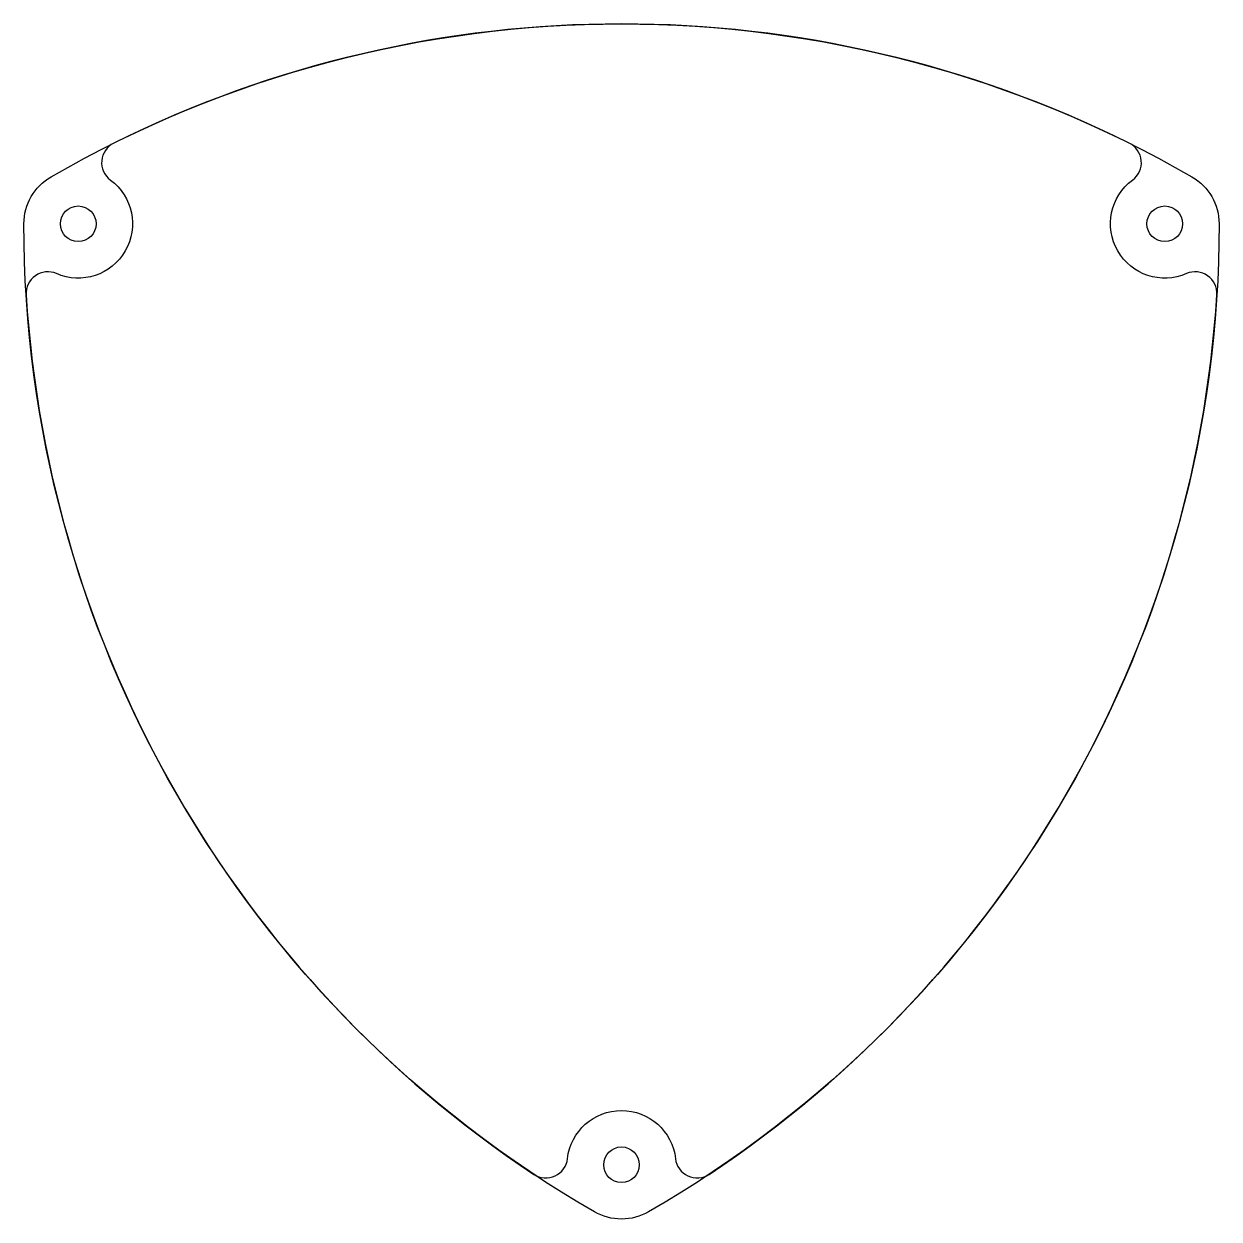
# Model space of a CAD drawing. Extents: x -138 to 138, y -157 to 118.
import ezdxf

# ---------------------------------------------------------------- set-up
doc = ezdxf.new("R2010")
doc.units = 0
doc.layers.get('0').update_dxf_attribs({"linetype": 'CONTINUOUS'})

msp = doc.modelspace()

# ---------------------------------------------------------------- linework, layer by layer
for points in [[(6.25, -155.16, -0.267949), (-6.25, -155.16, -0.267949), (-137.5, 72.17, -0.267949), (-131.25, 82.99, -0.267949), (131.25, 82.99, -0.267949), (137.5, 72.17, -0.267949)], [(136.99, 55.82, 0.560883), (130, 60.71, -0.893761), (117.58, 82.23, 0.560883), (116.84, 90.73, 0.234814), (-116.84, 90.73, 0.560883), (-117.58, 82.23, -0.893761), (-130, 60.71, 0.560883), (-136.99, 55.82, 0.234814), (-20.16, -146.55, 0.560883), (-12.42, -142.94, -0.893761), (12.42, -142.94, 0.560883), (20.16, -146.55, 0.234814)]]:
    msp.add_lwpolyline(points, format="xyb", close=True)
for centre in [(-125, 72.17), (125, 72.17), (0, -144.34)]:
    msp.add_circle(centre, 4.1)

doc.saveas('drawing.dxf')
